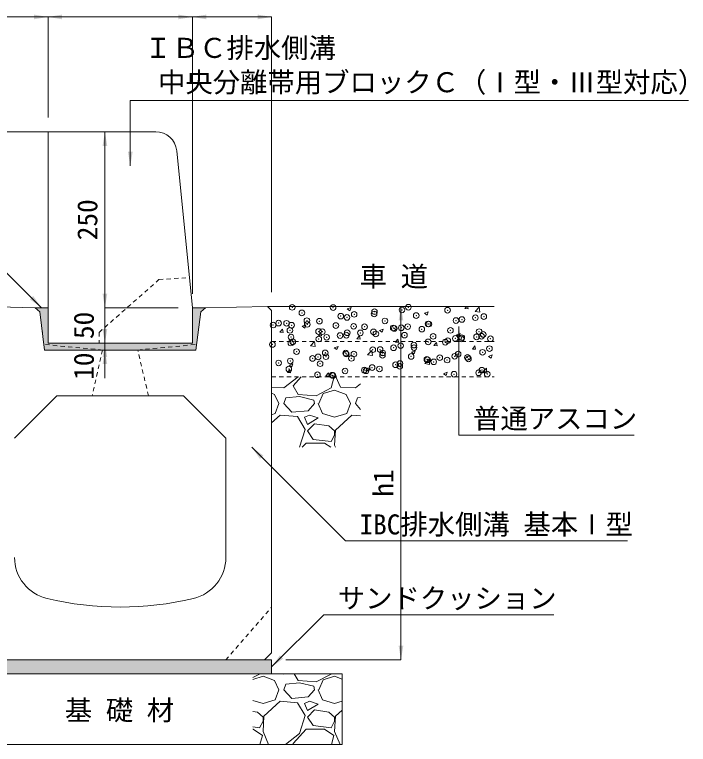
# Model space of a CAD drawing. Units: millimetres at full size; some dimension numbers follow another scale. Extents: x 6872 to 78201, y -34623 to -7860.
# Drawn here: x 10367 to 11324, y -29901 to -28865 of the extents above; entities that cross this region are included whole.
import ezdxf
from ezdxf.enums import TextEntityAlignment as Align

# ---------------------------------------------------------------- set-up
doc = ezdxf.new("R2010")
doc.units = ezdxf.units.MM
doc.header["$LTSCALE"] = 16
doc.header["$PDMODE"] = 32
doc.header["$PDSIZE"] = 8
doc.linetypes.add('DOTTED', pattern=[1.75, 0.25, -1.5])
doc.linetypes.add('USER1', pattern=[0.675, 0.375, -0.3])
for name, color, linetype, lineweight in [('0_2', 7, 'Continuous', 20), ('_0-0_', 7, 'Continuous', 20), ('_0-B_', 7, 'Continuous', 20), ('ADD_LINE', 7, 'DOTTED', 20), ('寸法線', 7, 'Continuous', 9), ('ﾊｯﾁﾝｸﾞ', 7, 'Continuous', 5)]:
    doc.layers.add(name, color=color, linetype=linetype, lineweight=lineweight)
doc.styles.add('ＭＳ ゴシック', font='')
doc.styles.get('ＭＳ ゴシック').set_extended_font_data('MS Gothic')

# ---------------------------------------------------------------- blocks, each defined once
blk = doc.blocks.new('filled_arrow')
at = {"color": 0, "linetype": 'Continuous', "lineweight": -2}
blk.add_solid([(7.5, 1.25), (0, 0), (7.5, -1.25)], dxfattribs=at)

msp = doc.modelspace()

# ---------------------------------------------------------------- hatches: boundary and pattern name
at = {"layer": 'ﾊｯﾁﾝｸﾞ'}
for points in [[(10409.3, -29340.98), (10624.29, -29340.98), (10631.05, -29286.93), (10637.79, -29280.86), (10619.29, -29280.98), (10619.29, -29330.98), (10414.29, -29330.98), (10414.29, -29280.86), (10395.8, -29280.86), (10402.54, -29286.93)], [(10731.79, -29800.98), (10731.79, -29780.98), (10311.79, -29780.98), (10301.79, -29780.98), (10301.79, -29800.98)]]:
    msp.add_hatch(color=8, dxfattribs=at).paths.add_polyline_path(points)

# ---------------------------------------------------------------- linework, layer by layer
at = {"layer": '0_2', "linetype": 'USER1', "lineweight": 9}
for p, q in [((10486.79, -29315.98), (10571.79, -29240.98)), ((10571.79, -29240.98), (10614.99, -29237.98)), ((10486.79, -29315.98), (10486.79, -29330.98)), ((10491.79, -29340.98), (10408.29, -29332.98)), ((10541.79, -29340.98), (10625.29, -29332.98)), ((10491.79, -29340.98), (10476.79, -29405.98)), ((10556.79, -29405.98), (10541.79, -29340.98)), ((10666.79, -29780.98), (10731.79, -29705.98))]:
    msp.add_line(p, q, dxfattribs=at)
at = {"layer": '0_2', "linetype": 'USER1'}
for p, q in [((10731.79, -29328.98), (11047.87, -29328.98)), ((10731.79, -29378.98), (11047.87, -29378.98))]:
    msp.add_line(p, q, dxfattribs=at)
at = {"layer": '_0-0_'}
for p, q in [((10414.29, -29030.98), (9810.26, -29030.98)), ((10414.29, -29030.98), (10414.29, -29330.98)), ((10567.15, -29030.98), (10414.29, -29030.98)), ((10597, -29057.99), (10619.29, -29280.98)), ((10307.79, -29279.1), (10395.8, -29280.86)), ((10395.8, -29280.86), (10414.29, -29280.86)), ((10402.54, -29286.93), (10395.8, -29280.86)), ((10402.54, -29286.93), (10409.3, -29340.98)), ((10637.79, -29280.86), (10619.29, -29280.98)), ((10619.29, -29280.98), (10619.29, -29330.98)), ((10631.05, -29286.93), (10624.29, -29340.98)), ((10631.05, -29286.93), (10637.79, -29280.86)), ((10725.79, -29279.1), (10637.79, -29280.86)), ((10725.79, -29279.1), (10732.75, -29278.98)), ((10725.79, -29279.1), (10731.79, -29284.98)), ((10732.75, -29278.98), (11047.87, -29278.98)), ((10619.29, -29330.98), (10414.29, -29330.98)), ((10421.79, -29330.98), (10611.79, -29330.98)), ((10624.29, -29340.98), (10409.3, -29340.98)), ((10301.79, -29780.98), (10731.79, -29780.98)), ((10731.79, -29780.98), (10731.79, -29800.98)), ((10201.79, -29800.98), (10831.79, -29800.98)), ((10831.79, -29900.98), (10831.79, -29800.98)), ((10201.79, -29900.98), (10831.79, -29900.98))]:
    msp.add_line(p, q, dxfattribs=at)
msp.add_arc((10567.15, -29060.98), 30, 5.71031, 90, dxfattribs=at)
at = {"layer": '_0-B_'}
for p, q in [((10731.79, -29284.98), (10731.79, -29770.98)), ((10366.79, -29465.98), (10426.79, -29405.98)), ((10606.79, -29405.98), (10426.79, -29405.98)), ((10606.79, -29405.98), (10666.79, -29465.98)), ((10666.79, -29635.45), (10666.79, -29465.98)), ((10721.79, -29780.98), (10731.79, -29770.98)), ((10721.79, -29780.98), (10311.79, -29780.98))]:
    msp.add_line(p, q, dxfattribs=at)
for centre, radius, start, end in [((10426.8, -29635.45), 60, 180, 256.65785), ((10606.79, -29635.45), 60, 283.34237, 0), ((10516.79, -29255.98), 450, 256.65777, 283.34225)]:
    msp.add_arc(centre, radius, start, end, dxfattribs=at)
at = {"layer": 'ADD_LINE'}
msp.add_line((10406.29, -29316.93), (10405.55, -29310.98), dxfattribs=at)
at = {"layer": '寸法線'}
for p, q in [((10301.79, -28867.97), (10414.29, -28867.97)), ((10414.29, -29010.98), (10414.29, -28867.97)), ((10414.29, -28867.97), (10619.29, -28867.97)), ((10414.29, -29010.98), (10414.29, -28867.97)), ((10619.29, -29260.98), (10619.29, -28867.97)), ((10619.29, -28867.97), (10731.79, -28867.97)), ((10619.29, -29260.98), (10619.29, -28867.97)), ((10731.79, -29258.98), (10731.79, -28867.97)), ((10495.06, -29030.98), (10495.06, -29280.98)), ((10539.63, -29030.98), (10495.06, -29030.98)), ((10495.06, -29240.98), (10495.06, -29370.98)), ((10599.29, -29280.98), (10495.06, -29280.98)), ((10599.29, -29280.98), (10495.06, -29280.98)), ((10751.79, -29278.98), (10915.49, -29278.98)), ((10915.49, -29780.98), (10915.49, -29278.98)), ((10495.06, -29290.98), (10495.06, -29380.98)), ((10599.29, -29330.98), (10495.06, -29330.98)), ((10591.78, -29330.98), (10495.06, -29330.98)), ((10604.29, -29340.98), (10495.06, -29340.98)), ((10751.79, -29780.98), (10915.49, -29780.98))]:
    msp.add_line(p, q, dxfattribs=at)
for points in [[(10531.13, -29079.53), (10531.13, -28986.58), (11323.67, -28986.58)], [(10405.05, -29280.86), (10281.44, -29157.26), (10110.83, -29157.26)], [(10997.82, -29307.47), (10997.82, -29461.66), (11246.85, -29461.66)], [(10703.46, -29478.97), (10836.52, -29612.03), (11237.23, -29612.03)], [(10731.79, -29790.98), (10805.74, -29717.03), (11132.59, -29717.03)]]:
    msp.add_lwpolyline(points, dxfattribs=at)
at = {"layer": 'ﾊｯﾁﾝｸﾞ'}
for p, q in [((10733.5, -29278.98), (10733.56, -29279.01)), ((10733.56, -29279.01), (10733.57, -29278.98)), ((10839.28, -29282.56), (10844.61, -29280.51)), ((10839.28, -29282.56), (10843.07, -29285.12)), ((10843.07, -29285.12), (10844.61, -29280.51)), ((10948.79, -29288.66), (10954.12, -29286.61)), ((10952.58, -29291.22), (10954.12, -29286.62)), ((11006.28, -29282.18), (11008.98, -29278.98)), ((11006.28, -29282.18), (11010.84, -29282.58)), ((11010.83, -29282.58), (11010.17, -29278.98)), ((11020.68, -29286.09), (11026.61, -29279.91)), ((11020.68, -29286.09), (11027.45, -29287.14)), ((11027.45, -29287.14), (11026.61, -29279.91)), ((10948.79, -29288.66), (10952.58, -29291.22)), ((10775.25, -29307.13), (10780.59, -29305.09)), ((10775.25, -29307.14), (10779.04, -29309.69)), ((10779.04, -29309.69), (10780.59, -29305.09)), ((10743.58, -29315.59), (10747.25, -29311.21)), ((10743.58, -29315.59), (10748.14, -29315.99)), ((10748.13, -29315.99), (10747.25, -29311.22)), ((10798.24, -29320.37), (10801.91, -29316)), ((10802.78, -29320.77), (10801.9, -29316)), ((10884.76, -29313.24), (10890.1, -29311.19)), ((10884.76, -29313.24), (10888.55, -29315.8)), ((10888.55, -29315.8), (10890.1, -29311.19)), ((10994.27, -29319.34), (10999.61, -29317.29)), ((10998.06, -29321.9), (10999.61, -29317.3)), ((10798.24, -29320.37), (10802.79, -29320.77)), ((10852.89, -29325.16), (10856.57, -29320.78)), ((10852.89, -29325.16), (10857.45, -29325.55)), ((10857.44, -29325.56), (10856.56, -29320.78)), ((10908.35, -29328.98), (10911.22, -29325.56)), ((10911.84, -29328.98), (10911.21, -29325.56)), ((10994.27, -29319.34), (10998.06, -29321.9)), ((10786.81, -29335.1), (10792.68, -29328.98)), ((10786.81, -29335.09), (10793.58, -29336.14)), ((10792.68, -29328.98), (10792.74, -29328.91)), ((10792.75, -29328.98), (10792.74, -29328.91)), ((10793.58, -29336.15), (10792.75, -29328.98)), ((10820.74, -29337.81), (10826.07, -29335.77)), ((10820.74, -29337.82), (10824.53, -29340.37)), ((10824.53, -29340.37), (10826.07, -29335.77)), ((10907.55, -29329.94), (10908.35, -29328.98)), ((10907.55, -29329.94), (10912.1, -29330.34)), ((10912.09, -29330.34), (10911.84, -29328.98)), ((10962.2, -29334.72), (10965.88, -29330.34)), ((10962.2, -29334.72), (10966.76, -29335.12)), ((10966.75, -29335.12), (10965.87, -29330.34)), ((11016.86, -29339.5), (11020.53, -29335.12)), ((11021.4, -29339.9), (11020.52, -29335.12)), ((10868.13, -29347.71), (10874.07, -29341.52)), ((10868.13, -29347.71), (10874.91, -29348.76)), ((10874.91, -29348.76), (10874.07, -29341.52)), ((10930.25, -29343.92), (10935.58, -29341.87)), ((10930.25, -29343.92), (10934.04, -29346.48)), ((10934.04, -29346.48), (10935.58, -29341.87)), ((11016.86, -29339.5), (11021.41, -29339.9)), ((11039.76, -29350.02), (11045.09, -29347.97)), ((11043.55, -29352.58), (11045.09, -29347.97)), ((10949.46, -29360.32), (10955.39, -29354.14)), ((10956.23, -29361.37), (10955.39, -29354.14)), ((11039.75, -29350.02), (11043.55, -29352.58)), ((10754.15, -29372.91), (10757.83, -29368.53)), ((10756.71, -29362.39), (10762.05, -29360.34)), ((10756.71, -29362.39), (10760.5, -29364.95)), ((10758.7, -29373.31), (10757.82, -29368.53)), ((10760.5, -29364.95), (10762.05, -29360.35)), ((10866.22, -29368.49), (10871.56, -29366.45)), ((10866.22, -29368.5), (10870.01, -29371.05)), ((10870.01, -29371.05), (10871.56, -29366.45)), ((10949.45, -29360.32), (10956.23, -29361.37)), ((11030.78, -29372.93), (11036.71, -29366.75)), ((11037.55, -29373.99), (11036.71, -29366.75)), ((10749.14, -29394.74), (10769.54, -29378.98)), ((10754.15, -29372.91), (10758.71, -29373.31)), ((10762.35, -29391.7), (10773.79, -29378.98)), ((10808.81, -29377.69), (10812.48, -29373.31)), ((10808.81, -29377.69), (10813.36, -29378.09)), ((10813.36, -29378.09), (10812.48, -29373.31)), ((10818.03, -29378.98), (10820.26, -29380.52)), ((10823.19, -29378.98), (10829.4, -29393.73)), ((10866.4, -29378.98), (10867.14, -29378.09)), ((10867.29, -29378.98), (10867.13, -29378.1)), ((10975.73, -29374.6), (10981.07, -29372.55)), ((10975.73, -29374.6), (10979.52, -29377.16)), ((10979.52, -29377.16), (10981.07, -29372.55)), ((11030.78, -29372.93), (11037.55, -29373.98)), ((10820.26, -29380.52), (10816.19, -29394.74)), ((10850.74, -29394.74), (10858.24, -29388.94)), ((10731.79, -29393.92), (10749.14, -29394.74)), ((10769.46, -29403.89), (10762.35, -29391.7)), ((10816.19, -29394.74), (10794.86, -29405.92)), ((10805.02, -29402.87), (10821.27, -29397.79)), ((10821.27, -29397.79), (10837.53, -29403.89)), ((10829.4, -29393.73), (10850.74, -29394.74)), ((10731.79, -29402.34), (10735.93, -29403.89)), ((10735.93, -29403.89), (10742.03, -29417.1)), ((10749.14, -29417.1), (10752.19, -29408.97)), ((10771.49, -29406.94), (10752.19, -29408.97)), ((10794.86, -29405.92), (10769.46, -29403.89)), ((10791.81, -29412.02), (10771.49, -29406.94)), ((10798.92, -29417.1), (10805.02, -29402.87)), ((10837.53, -29403.89), (10843.63, -29417.1)), ((10850.74, -29417.1), (10853.79, -29408.97)), ((10858.24, -29408.5), (10853.79, -29408.97)), ((10736.95, -29431.32), (10742.03, -29417.1)), ((10760.31, -29429.29), (10749.14, -29417.1)), ((10792.83, -29417.1), (10783.68, -29427.26)), ((10792.83, -29417.1), (10791.81, -29412.02)), ((10797.91, -29417.1), (10804, -29431.32)), ((10838.55, -29431.32), (10843.63, -29417.1)), ((10858.24, -29425.29), (10850.74, -29417.1)), ((10731.79, -29432.84), (10736.95, -29431.32)), ((10783.68, -29427.26), (10760.31, -29429.29)), ((10804, -29431.32), (10821.27, -29436.4)), ((10821.27, -29436.4), (10838.55, -29431.32)), ((10744.06, -29433.35), (10731.79, -29444.55)), ((10768.44, -29435.38), (10744.06, -29433.35)), ((10779.62, -29453.67), (10768.44, -29435.38)), ((10785.71, -29433.35), (10778.6, -29436.4)), ((10778.6, -29436.4), (10782.67, -29446.56)), ((10782.67, -29446.56), (10797.91, -29437.42)), ((10797.91, -29437.42), (10785.71, -29433.35)), ((10845.66, -29433.35), (10822.29, -29454.69)), ((10858.24, -29434.4), (10845.66, -29433.35)), ((10792.83, -29445.54), (10782.67, -29455.7)), ((10813.15, -29448.59), (10792.83, -29445.54)), ((10821.27, -29455.7), (10813.15, -29448.59)), ((10771.52, -29478.99), (10779.62, -29453.67)), ((10782.67, -29455.7), (10790.79, -29467.9)), ((10816.19, -29470.94), (10821.27, -29461.8)), ((10822.29, -29454.69), (10821.27, -29476.02)), ((10821.27, -29461.8), (10821.27, -29455.7)), ((10775.22, -29478.99), (10780.63, -29472.98)), ((10780.63, -29472.98), (10807.05, -29472.98)), ((10790.79, -29467.9), (10816.19, -29470.94)), ((10807.05, -29472.98), (10815.73, -29478.99)), ((10821.27, -29476.02), (10822.52, -29478.99)), ((10714.59, -29801.14), (10705.27, -29806.02)), ((10705.27, -29808.69), (10719.67, -29804.19)), ((10714.64, -29800.98), (10714.59, -29801.14)), ((10719.67, -29804.19), (10735.93, -29810.29)), ((10745.61, -29800.98), (10749.14, -29801.14)), ((10749.14, -29801.14), (10749.35, -29800.98)), ((10769.46, -29810.29), (10764.02, -29800.98)), ((10816.19, -29801.14), (10794.86, -29812.32)), ((10805.02, -29809.27), (10821.27, -29804.19)), ((10816.24, -29800.98), (10816.19, -29801.14)), ((10821.27, -29804.19), (10831.79, -29808.14)), ((10735.93, -29810.29), (10742.02, -29823.5)), ((10749.14, -29823.5), (10752.18, -29815.37)), ((10771.49, -29813.34), (10752.18, -29815.37)), ((10794.86, -29812.32), (10769.46, -29810.29)), ((10791.81, -29818.42), (10771.49, -29813.34)), ((10798.92, -29823.5), (10805.02, -29809.27)), ((10736.94, -29837.72), (10742.02, -29823.5)), ((10760.31, -29835.69), (10749.14, -29823.5)), ((10792.82, -29823.5), (10783.68, -29833.66)), ((10792.82, -29823.5), (10791.81, -29818.42)), ((10797.9, -29823.5), (10804, -29837.72)), ((10783.68, -29833.66), (10760.31, -29835.69)), ((10705.27, -29838.56), (10719.67, -29842.8)), ((10719.67, -29842.8), (10736.94, -29837.72)), ((10744.06, -29839.75), (10720.69, -29861.09)), ((10768.44, -29841.78), (10744.06, -29839.75)), ((10779.62, -29860.07), (10768.44, -29841.78)), ((10785.71, -29839.75), (10778.6, -29842.8)), ((10778.6, -29842.8), (10782.66, -29852.96)), ((10782.66, -29852.96), (10797.9, -29843.82)), ((10797.9, -29843.82), (10785.71, -29839.75)), ((10804, -29837.72), (10821.27, -29842.8)), ((10821.27, -29842.8), (10831.79, -29839.7)), ((10711.54, -29854.99), (10705.27, -29854.05)), ((10719.67, -29862.1), (10711.54, -29854.99)), ((10792.82, -29851.94), (10782.66, -29862.1)), ((10813.14, -29854.99), (10792.82, -29851.94)), ((10821.27, -29862.1), (10813.14, -29854.99)), ((10831.79, -29852.41), (10822.29, -29861.09)), ((10720.69, -29861.09), (10719.67, -29882.42)), ((10719.67, -29868.2), (10719.67, -29862.1)), ((10771.49, -29885.47), (10779.62, -29860.07)), ((10782.66, -29862.1), (10790.79, -29874.3)), ((10822.29, -29861.09), (10821.27, -29882.42)), ((10821.27, -29868.2), (10821.27, -29862.1)), ((10705.27, -29876.22), (10714.59, -29877.34)), ((10714.59, -29877.34), (10719.67, -29868.2)), ((10790.79, -29874.3), (10816.19, -29877.34)), ((10816.19, -29877.34), (10821.27, -29868.2)), ((10705.27, -29879.38), (10705.45, -29879.38)), ((10705.45, -29879.38), (10718.66, -29888.52)), ((10719.67, -29882.42), (10727.48, -29900.98)), ((10751.42, -29900.98), (10771.49, -29885.47)), ((10762.34, -29899.7), (10780.63, -29879.38)), ((10780.63, -29879.38), (10807.05, -29879.38)), ((10807.05, -29879.38), (10820.26, -29888.52)), ((10821.27, -29882.42), (10829.08, -29900.98)), ((10718.66, -29888.52), (10715.1, -29900.98)), ((10820.26, -29888.52), (10816.7, -29900.98)), ((10763.09, -29900.98), (10762.34, -29899.7))]:
    msp.add_line(p, q, dxfattribs=at)
for p in [(10761.07, -29280.34), (10819.17, -29280.64), (10926.02, -29280.21), (10774.73, -29288.27), (10849.04, -29290.34), (10877.33, -29289.75), (10877.9, -29286.54), (10916.91, -29284.04), (10981.59, -29284.43), (10781.84, -29299.19), (10799.72, -29299.99), (10829.96, -29292.85), (10838.84, -29294.63), (10892.71, -29299.68), (10937.15, -29292.05), (10993.59, -29299.16), (11002.04, -29297.62), (11021.11, -29295.1), (11033.17, -29293.45), (10733.9, -29305.5), (10741.73, -29302.76), (10752.98, -29302.99), (10760.14, -29305.71), (10782.4, -29304.48), (10823.08, -29306.2), (10848.27, -29307.31), (10863.76, -29307.92), (10904.43, -29309.63), (10905.98, -29310.26), (10915.98, -29309.4), (10925.05, -29307.75), (10945.11, -29311.35), (10953.91, -29303.95), (10955.1, -29304.04), (10757.79, -29313), (10798.47, -29314.71), (10803.84, -29314.94), (10828.99, -29320.4), (10837.91, -29319.99), (10839.15, -29316.43), (10857.85, -29316.6), (10876.4, -29315.12), (10879.82, -29318.15), (10920.5, -29319.87), (10961.18, -29321.59), (10985.79, -29313.07), (11022.88, -29322.26), (11026.47, -29314.79), (11029.93, -29321.36), (11032.24, -29318.81), (10759.21, -29331.07), (10759.4, -29322.56), (10761.79, -29329.24), (10798.79, -29325.36), (10809.92, -29322.91), (10954.18, -29329.4), (10978.44, -29329.89), (10981.99, -29327.67), (10992.67, -29324.53), (11001.07, -29325.16), (11001.85, -29323.31), (11042.53, -29325.03), (10732.93, -29333.04), (10875.48, -29340.48), (10885.93, -29340.32), (10905.01, -29337.81), (10915.05, -29334.77), (10933.87, -29334.01), (10934.01, -29337.52), (11041.14, -29338.99), (10767.24, -29343.21), (10789.87, -29352.96), (10797.86, -29350.73), (10807.92, -29344.93), (10808.95, -29350.45), (10836.99, -29345.36), (10837.81, -29346.65), (10845.13, -29352.77), (10848.6, -29346.65), (10889.27, -29348.37), (10889.57, -29345.15), (10929.95, -29350.09), (10970.63, -29351.81), (10991.74, -29349.89), (10996.7, -29346.62), (11009.88, -29351.41), (11031.32, -29344.18), (10741.75, -29359.3), (10758.29, -29356.44), (10800.69, -29360.4), (10907.83, -29361.88), (10914.13, -29360.14), (10952.26, -29354.25), (10953.25, -29354.77), (10961.94, -29357.72), (10981.02, -29355.21), (11011.31, -29353.52), (10756.25, -29368.03), (10836.06, -29370.73), (10863.39, -29369.51), (10865.89, -29370.37), (10874.55, -29365.85), (10884.96, -29367.86), (10913.82, -29364.06), (11025.8, -29373.29), (11030.39, -29369.55), (10796.94, -29376.09), (10817.76, -29376.71), (10818.95, -29377.13), (10990.81, -29375.26), (11037.96, -29375.13)]:
    msp.add_point(p, dxfattribs=at)

# ---------------------------------------------------------------- block references
at = {"layer": '寸法線', "xscale": 2.67, "yscale": 2.67}
for p, rotation in [((10414.29, -28867.97), 180), ((10619.29, -28867.97), 180), ((10731.79, -28867.97), 180), ((10495.06, -29030.98), 270), ((10531.13, -29079.53), 90), ((10405.05, -29280.86), 135), ((10495.06, -29280.98), 90), ((10495.06, -29280.98), 90), ((10915.49, -29278.98), 270), ((10997.82, -29307.47), 270), ((10495.06, -29330.98), 90), ((10495.06, -29330.98), 270), ((10495.06, -29340.98), 270), ((10703.46, -29478.97), 315), ((10915.49, -29780.98), 90), ((10731.79, -29790.98), 45)]:
    msp.add_blockref('filled_arrow', p, dxfattribs=dict(at, rotation=rotation))
for p in [(10414.29, -28867.97), (10619.29, -28867.97)]:
    msp.add_blockref('filled_arrow', p, dxfattribs=at)

# ---------------------------------------------------------------- texts
at = {"layer": '0_2', "style": 'ＭＳ ゴシック'}
for s, p in [('車 道', (10856.86, -29259.31)), ('基 礎 材', (10438.15, -29875.15))]:
    msp.add_text(s, height=28.48, dxfattribs=at).set_placement(p, align=Align.BOTTOM_LEFT)
at = {"layer": '寸法線', "style": 'ＭＳ ゴシック'}
for s, p in [('ＩＢＣ排水側溝', (10551.13, -28934.71)), (' 中央分離帯用ブロックＣ（Ⅰ型・Ⅲ型対応）', (10551.13, -28983.46))]:
    msp.add_text(s, height=28.48, dxfattribs=at).set_placement(p, align=Align.BOTTOM_LEFT)
for s, p in [('250', (10470.06, -29155.98)), ('50', (10465.06, -29305.98)), ('10', (10465.06, -29363.88)), ('h1', (10890.49, -29529.98))]:
    msp.add_text(s, height=28.48, rotation=90, dxfattribs=at).set_placement(p, align=Align.MIDDLE_CENTER)
for s, p in [('普通アスコン', (11017.82, -29423.98)), ('IBC排水側溝 基本Ⅰ型', (10856.52, -29574.36)), ('サンドクッション', (10825.74, -29679.2))]:
    msp.add_text(s, height=28.48, dxfattribs=at).set_placement(p, align=Align.TOP_LEFT)

doc.saveas('drawing.dxf')
